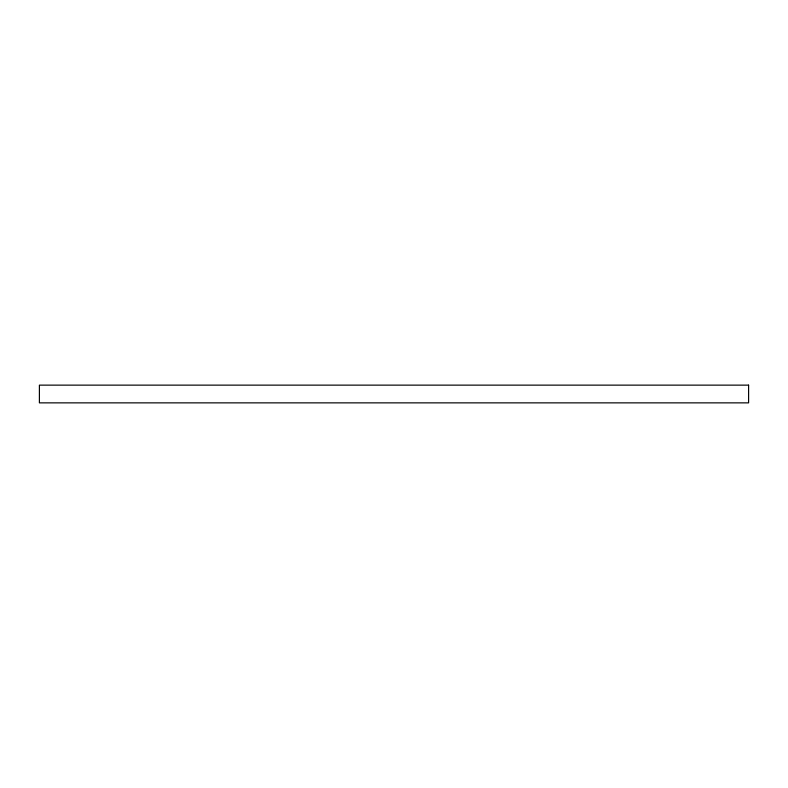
<?xml version="1.0" encoding="UTF-8"?>
<svg xmlns="http://www.w3.org/2000/svg" width="788" height="788" viewBox="0 0 788 788"><rect width="100%" height="100%" fill="white"/><g stroke="black" fill="none" stroke-linecap="round" stroke-linejoin="round"><path stroke-width="1.18" d="M748.6 385.135L39.4 385.135L39.4 402.865L748.6 402.865L748.6 385.135"/></g></svg>
